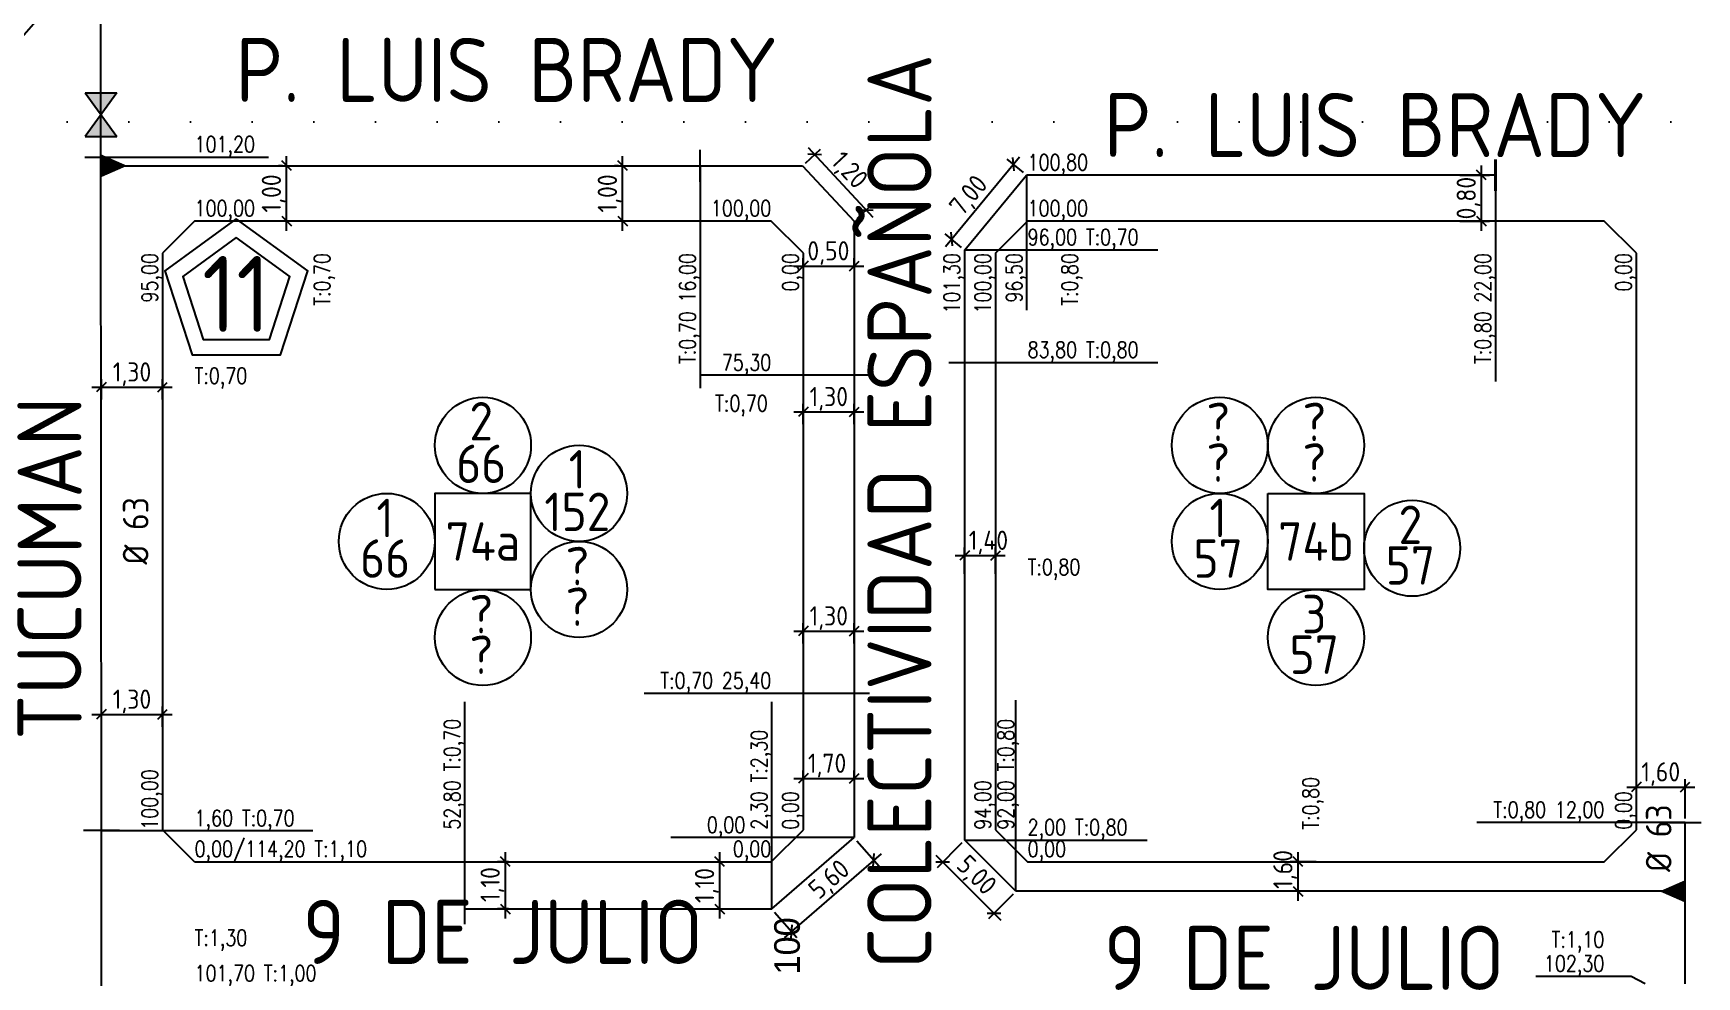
# Model space of a CAD drawing. Extents: x -48 to 13651, y -112 to 3468.
# Drawn here: x 3052.1 to 3311.7, y 1871.2 to 2018.5 of the extents above; entities that cross this region are included whole.
import ezdxf
from ezdxf.enums import TextEntityAlignment as Align

# ---------------------------------------------------------------- set-up
doc = ezdxf.new("R2010")
doc.units = 0
doc.header["$LTSCALE"] = 6
doc.header["$MEASUREMENT"] = 0
doc.linetypes.add('DOT2', pattern=[3.175, 0, -3.175])
doc.linetypes.add('HIDDEN', pattern=[0.375, 0.25, -0.125])
doc.layers.get('0').update_dxf_attribs({"linetype": 'CONTINUOUS'})
doc.layers.get('DEFPOINTS').update_dxf_attribs({"linetype": 'CONTINUOUS'})
for name, color, linetype in [('63', 171, 'CONTINUOUS'), ('A50', 40, 'CONTINUOUS'), ('AMPLIACIONES', 2, 'CONTINUOUS'), ('AMPLIACIONES-NUEVAS', 41, 'CONTINUOUS'), ('CAS', 7, 'CONTINUOUS'), ('CAÑERIA SIN CROQUIS', 210, 'HIDDEN'), ('Caño 110mm', 170, 'CONTINUOUS'), ('COTA', 2, 'CONTINUOUS'), ('Cotas', 7, 'CONTINUOUS'), ('MANZANAS', 7, 'CONTINUOUS'), ('NUMCASA', 12, 'CONTINUOUS'), ('NUMERO-CROQUIS', 13, 'CONTINUOUS'), ('NUMERO-MANZANA', 4, 'CONTINUOUS'), ('P63', 172, 'CONTINUOUS'), ('PROGRESIVA', 60, 'CONTINUOUS'), ('RADIO', 4, 'DOT2'), ('REDUCCIONES', 13, 'CONTINUOUS'), ('TXTDIAMETRO', 7, 'CONTINUOUS'), ('VALVULAS', 20, 'CONTINUOUS')]:
    doc.layers.add(name, color=color, linetype=linetype)
doc.layers.add('ATENCION', color=7, linetype='CONTINUOUS', plot=False)
doc.styles.add('ABADIMTCONDE', font='isocp.shx')
doc.styles.add('GEOSLAB703LTBT', font='isocp.shx', dxfattribs={"width": 0.9, "height": 8})
doc.styles.add('GOTHICE', font='GOTHICE.shx', dxfattribs={"height": 0.6})
doc.styles.add('ROMANS', font='romans.shx', dxfattribs={"width": 0.8, "height": 2.5})
doc.dimstyles.new('COTA02', dxfattribs={"dimtxt": 3, "dimasz": 1.5, "dimexe": 1.25, "dimexo": 0.625, "dimgap": 0.3, "dimtad": 1, "dimtoh": 1, "dimdsep": 46, "dimlunit": 6, "dimtxsty": 'ABADIMTCONDE', "dimblk1": 'OBLIQUE', "dimblk2": 'OBLIQUE', "dimsah": 1, "dimcen": 2.5, "dimdle": 1.5, "dimclrd": 60, "dimclre": 60, "dimclrt": 256, "dimadec": 0, "dimazin": 0, "dimtfac": 1, "dimtix": 1, "dimtofl": 0, "dimtmove": 0, "dimatfit": 0, "dimldrblk": 'OBLIQUE', "dimfxl": 1, "dimtolj": 1, "dimtzin": 0, "dimarcsym": 0})

# ---------------------------------------------------------------- blocks, each defined once
blk = doc.blocks.new('CUADRADO')
at = {"layer": 'NUMERO-MANZANA', "linetype": 'Continuous'}
blk.add_lwpolyline([(-7.5, -7.5), (7.5, -7.5), (7.5, 7.5), (-7.5, 7.5)], close=True, dxfattribs=at)
blk = doc.blocks.new('CUPLARED')
at = {"layer": 'REDUCCIONES'}
blk.add_lwpolyline([(4, 0, 0, 3.5, 0), (0, 0, 3.5, 3.5, 0)], format="xyseb", dxfattribs=at)
blk = doc.blocks.new('D63')
at = {"layer": 'TXTDIAMETRO', "color": 7, "ltscale": 0.1, "style": 'ABADIMTCONDE'}
blk.add_text('Ø 63', height=4, dxfattribs=at).set_placement((0, 0), align=Align.MIDDLE)
blk = doc.blocks.new('_OBLIQUE')
at = {"color": 0, "linetype": 'ByBlock'}
blk.add_line((-0.5, -0.5), (0.5, 0.5), dxfattribs=at)
blk = doc.blocks.new('*D1519')
at = {"layer": 'DEFPOINTS', "color": 0, "transparency": 16777216}
for p in [(3197.41, 1892.52), (3205.42, 1884.53), (3201.99, 1881.1)]:
    blk.add_point(p, dxfattribs=at)
at = {"layer": 'PROGRESIVA', "color": 60, "lineweight": -2, "transparency": 16777216}
for p, q in [((3192.93, 1890.16), (3203.05, 1880.04)), ((3196.97, 1892.08), (3193.1, 1888.21)), ((3204.98, 1884.09), (3201.11, 1880.21))]:
    blk.add_line(p, q, dxfattribs=at)
at = {"layer": 'PROGRESIVA', "color": 60, "lineweight": -2, "transparency": 16777216, "xscale": 1.5, "yscale": 1.5, "zscale": 1.5}
for p, rotation in [((3193.99, 1889.1), 135.0267267117745), ((3201.99, 1881.1), 315.0267267117745)]:
    blk.add_blockref('_OBLIQUE', p, dxfattribs=dict(at, rotation=rotation))
at = {"layer": 'PROGRESIVA', "transparency": 16777216, "insert": (3199.09, 1886.86), "char_height": 3, "attachment_point": 5, "rotation": 315.0267, "style": 'ABADIMTCONDE'}
blk.add_mtext('\\A1;5,00', dxfattribs=at)
blk = doc.blocks.new('*D1520')
at = {"layer": 'DEFPOINTS', "color": 0, "transparency": 16777216}
for p in [(3249.45, 1889.15), (3252.91, 1889.15), (3252.91, 1884.53)]:
    blk.add_point(p, dxfattribs=at)
at = {"layer": 'PROGRESIVA', "color": 60, "lineweight": -2, "transparency": 16777216}
for p, q in [((3249.45, 1883.03), (3249.45, 1890.65)), ((3252.29, 1889.15), (3248.2, 1889.15)), ((3252.29, 1884.53), (3248.2, 1884.53))]:
    blk.add_line(p, q, dxfattribs=at)
at = {"layer": 'PROGRESIVA', "color": 60, "lineweight": -2, "transparency": 16777216, "xscale": 1.5, "yscale": 1.5, "zscale": 1.5}
for p, rotation in [((3249.45, 1889.15), 90), ((3249.45, 1884.53), 270)]:
    blk.add_blockref('_OBLIQUE', p, dxfattribs=dict(at, rotation=rotation))
at = {"layer": 'PROGRESIVA', "transparency": 16777216, "insert": (3247.42, 1887.94), "char_height": 3, "attachment_point": 5, "rotation": 90, "style": 'ABADIMTCONDE'}
blk.add_mtext('\\A1;1,60', dxfattribs=at)
blk = doc.blocks.new('*D1521')
at = {"layer": 'DEFPOINTS', "color": 0, "transparency": 16777216}
for p in [(3309.85, 1900.81), (3302.23, 1897.46), (3309.85, 1895.27)]:
    blk.add_point(p, dxfattribs=at)
at = {"layer": 'PROGRESIVA', "color": 60, "lineweight": -2, "transparency": 16777216}
for p, q in [((3300.73, 1900.81), (3311.35, 1900.81)), ((3302.23, 1898.08), (3302.23, 1902.06)), ((3309.85, 1895.89), (3309.85, 1902.06))]:
    blk.add_line(p, q, dxfattribs=at)
at = {"layer": 'PROGRESIVA', "color": 60, "lineweight": -2, "transparency": 16777216, "xscale": 1.5, "yscale": 1.5, "zscale": 1.5, "rotation": 180}
blk.add_blockref('_OBLIQUE', (3302.23, 1900.81), dxfattribs=at)
at = {"layer": 'PROGRESIVA', "color": 60, "lineweight": -2, "transparency": 16777216, "xscale": 1.5, "yscale": 1.5, "zscale": 1.5}
blk.add_blockref('_OBLIQUE', (3309.85, 1900.81), dxfattribs=at)
at = {"layer": 'PROGRESIVA', "transparency": 16777216, "insert": (3306.04, 1902.83), "char_height": 3, "attachment_point": 5, "style": 'ABADIMTCONDE'}
blk.add_mtext('\\A1;1,60', dxfattribs=at)
blk = doc.blocks.new('*D1522')
at = {"layer": 'DEFPOINTS', "color": 0, "transparency": 16777216}
for p in [(3202.23, 1936.95), (3197.41, 1933.48), (3202.23, 1933.48)]:
    blk.add_point(p, dxfattribs=at)
at = {"layer": 'PROGRESIVA', "color": 60, "lineweight": -2, "transparency": 16777216}
for p, q in [((3195.91, 1936.95), (3203.73, 1936.95)), ((3197.41, 1934.11), (3197.41, 1938.2)), ((3202.23, 1934.11), (3202.23, 1938.2))]:
    blk.add_line(p, q, dxfattribs=at)
at = {"layer": 'PROGRESIVA', "color": 60, "lineweight": -2, "transparency": 16777216, "xscale": 1.5, "yscale": 1.5, "zscale": 1.5, "rotation": 180}
blk.add_blockref('_OBLIQUE', (3197.41, 1936.95), dxfattribs=at)
at = {"layer": 'PROGRESIVA', "color": 60, "lineweight": -2, "transparency": 16777216, "xscale": 1.5, "yscale": 1.5, "zscale": 1.5}
blk.add_blockref('_OBLIQUE', (3202.23, 1936.95), dxfattribs=at)
at = {"layer": 'PROGRESIVA', "transparency": 16777216, "insert": (3201.12, 1938.97), "char_height": 3, "attachment_point": 5, "style": 'ABADIMTCONDE'}
blk.add_mtext('\\A1;1,40', dxfattribs=at)
blk = doc.blocks.new('*D1560')
at = {"layer": 'DEFPOINTS', "color": 0, "transparency": 16777216}
for p in [(3144.02, 1997.78), (3144.02, 1997.78), (3144.02, 1989.15)]:
    blk.add_point(p, dxfattribs=at)
at = {"layer": 'PROGRESIVA', "color": 60, "lineweight": -2, "transparency": 16777216}
for p, q in [((3144.02, 1987.65), (3144.02, 1999.28)), ((3143.4, 1997.78), (3142.77, 1997.78)), ((3143.4, 1989.15), (3142.77, 1989.15))]:
    blk.add_line(p, q, dxfattribs=at)
at = {"layer": 'PROGRESIVA', "color": 60, "lineweight": -2, "transparency": 16777216, "xscale": 1.5, "yscale": 1.5, "zscale": 1.5}
for p, rotation in [((3144.02, 1997.78), 90), ((3144.02, 1989.15), 270)]:
    blk.add_blockref('_OBLIQUE', p, dxfattribs=dict(at, rotation=rotation))
at = {"layer": 'PROGRESIVA', "transparency": 16777216, "insert": (3142, 1993.46), "char_height": 3, "attachment_point": 5, "rotation": 90, "style": 'ABADIMTCONDE'}
blk.add_mtext('\\A1;1,00', dxfattribs=at)
blk = doc.blocks.new('*D1561')
at = {"layer": 'DEFPOINTS', "color": 0, "transparency": 16777216}
for p in [(3091.59, 1997.78), (3091.59, 1997.78), (3091.59, 1989.15)]:
    blk.add_point(p, dxfattribs=at)
at = {"layer": 'PROGRESIVA', "color": 60, "lineweight": -2, "transparency": 16777216}
for p, q in [((3091.59, 1987.65), (3091.59, 1999.28)), ((3090.97, 1997.78), (3090.34, 1997.78)), ((3090.97, 1989.15), (3090.34, 1989.15))]:
    blk.add_line(p, q, dxfattribs=at)
at = {"layer": 'PROGRESIVA', "color": 60, "lineweight": -2, "transparency": 16777216, "xscale": 1.5, "yscale": 1.5, "zscale": 1.5}
for p, rotation in [((3091.59, 1997.78), 90), ((3091.59, 1989.15), 270)]:
    blk.add_blockref('_OBLIQUE', p, dxfattribs=dict(at, rotation=rotation))
at = {"layer": 'PROGRESIVA', "transparency": 16777216, "insert": (3089.57, 1993.46), "char_height": 3, "attachment_point": 5, "rotation": 90, "style": 'ABADIMTCONDE'}
blk.add_mtext('\\A1;1,00', dxfattribs=at)
blk = doc.blocks.new('*D1562')
at = {"layer": 'DEFPOINTS', "color": 0, "transparency": 16777216}
for p in [(3072.23, 1912.14), (3062.7, 1909.59), (3072.23, 1909.59)]:
    blk.add_point(p, dxfattribs=at)
at = {"layer": 'PROGRESIVA', "color": 60, "lineweight": -2, "transparency": 16777216}
for p, q in [((3062.7, 1910.21), (3062.7, 1913.39)), ((3072.23, 1910.21), (3072.23, 1913.39)), ((3061.2, 1912.14), (3073.73, 1912.14))]:
    blk.add_line(p, q, dxfattribs=at)
at = {"layer": 'PROGRESIVA', "color": 60, "lineweight": -2, "transparency": 16777216, "xscale": 1.5, "yscale": 1.5, "zscale": 1.5, "rotation": 180}
blk.add_blockref('_OBLIQUE', (3062.7, 1912.14), dxfattribs=at)
at = {"layer": 'PROGRESIVA', "color": 60, "lineweight": -2, "transparency": 16777216, "xscale": 1.5, "yscale": 1.5, "zscale": 1.5}
blk.add_blockref('_OBLIQUE', (3072.23, 1912.14), dxfattribs=at)
at = {"layer": 'PROGRESIVA', "transparency": 16777216, "insert": (3067.47, 1914.17), "char_height": 3, "attachment_point": 5, "style": 'ABADIMTCONDE'}
blk.add_mtext('\\A1;1,30', dxfattribs=at)
blk = doc.blocks.new('*D1563')
at = {"layer": 'DEFPOINTS', "color": 0, "transparency": 16777216}
for p in [(3072.23, 1963.22), (3062.7, 1960.67), (3072.23, 1960.67)]:
    blk.add_point(p, dxfattribs=at)
at = {"layer": 'PROGRESIVA', "color": 60, "lineweight": -2, "transparency": 16777216}
for p, q in [((3061.2, 1963.22), (3073.73, 1963.22)), ((3062.7, 1961.3), (3062.7, 1964.47)), ((3072.23, 1961.3), (3072.23, 1964.47))]:
    blk.add_line(p, q, dxfattribs=at)
at = {"layer": 'PROGRESIVA', "color": 60, "lineweight": -2, "transparency": 16777216, "xscale": 1.5, "yscale": 1.5, "zscale": 1.5, "rotation": 180}
blk.add_blockref('_OBLIQUE', (3062.7, 1963.22), dxfattribs=at)
at = {"layer": 'PROGRESIVA', "color": 60, "lineweight": -2, "transparency": 16777216, "xscale": 1.5, "yscale": 1.5, "zscale": 1.5}
blk.add_blockref('_OBLIQUE', (3072.23, 1963.22), dxfattribs=at)
at = {"layer": 'PROGRESIVA', "transparency": 16777216, "insert": (3067.47, 1965.25), "char_height": 3, "attachment_point": 5, "style": 'ABADIMTCONDE'}
blk.add_mtext('\\A1;1,30', dxfattribs=at)
blk = doc.blocks.new('*D1595')
at = {"layer": 'COTA', "color": 60, "lineweight": -2, "transparency": 16777216}
for p, q in [((3040.5, 2006.74), (3054.26, 2022.42)), ((3050.99, 2023.3), (3054.21, 2020.47)), ((3039.21, 2009.87), (3042.42, 2007.05))]:
    blk.add_line(p, q, dxfattribs=at)
at = {"layer": 'DEFPOINTS', "color": 0, "transparency": 16777216}
for p in [(3050.52, 2023.71), (3053.27, 2021.3), (3038.74, 2010.28)]:
    blk.add_point(p, dxfattribs=at)
at = {"layer": 'COTA', "color": 60, "lineweight": -2, "transparency": 16777216, "xscale": 1.5, "yscale": 1.5, "zscale": 1.5}
for p, rotation in [((3053.27, 2021.3), 48.73008887176331), ((3041.49, 2007.87), 228.7300888717633)]:
    blk.add_blockref('_OBLIQUE', p, dxfattribs=dict(at, rotation=rotation))
at = {"layer": 'COTA', "transparency": 16777216, "insert": (3046.16, 2016.26), "char_height": 3, "attachment_point": 5, "rotation": 48.7301, "style": 'ABADIMTCONDE'}
blk.add_mtext('\\A1;4,20', dxfattribs=at)
blk = doc.blocks.new('*D1600')
at = {"layer": 'DEFPOINTS', "color": 0, "linetype": 'Continuous', "transparency": 16777216}
for p in [(3172.23, 1981.48), (3180.18, 1982.13), (3180.18, 1981.48)]:
    blk.add_point(p, dxfattribs=at)
at = {"layer": 'PROGRESIVA', "color": 60, "linetype": 'Continuous', "lineweight": -2, "transparency": 16777216}
for p, q in [((3172.23, 1982.1), (3172.23, 1983.38)), ((3180.18, 1982.1), (3180.18, 1983.38)), ((3170.73, 1982.13), (3181.68, 1982.13))]:
    blk.add_line(p, q, dxfattribs=at)
at = {"layer": 'PROGRESIVA', "color": 60, "linetype": 'Continuous', "lineweight": -2, "transparency": 16777216, "xscale": 1.5, "yscale": 1.5, "zscale": 1.5, "rotation": 180}
blk.add_blockref('_OBLIQUE', (3172.23, 1982.13), dxfattribs=at)
at = {"layer": 'PROGRESIVA', "color": 60, "linetype": 'Continuous', "lineweight": -2, "transparency": 16777216, "xscale": 1.5, "yscale": 1.5, "zscale": 1.5}
blk.add_blockref('_OBLIQUE', (3180.18, 1982.13), dxfattribs=at)
at = {"layer": 'PROGRESIVA', "linetype": 'Continuous', "transparency": 16777216, "insert": (3176.14, 1984.16), "char_height": 3, "attachment_point": 5, "style": 'ABADIMTCONDE'}
blk.add_mtext('\\A1;0,50', dxfattribs=at)
blk = doc.blocks.new('*D1601')
at = {"layer": 'DEFPOINTS', "color": 0, "transparency": 16777216}
for p in [(3180.18, 1959.37), (3172.23, 1956.82), (3180.18, 1956.82)]:
    blk.add_point(p, dxfattribs=at)
at = {"layer": 'PROGRESIVA', "color": 60, "lineweight": -2, "transparency": 16777216}
for p, q in [((3172.23, 1957.45), (3172.23, 1960.62)), ((3180.18, 1957.45), (3180.18, 1960.62)), ((3170.73, 1959.37), (3181.68, 1959.37))]:
    blk.add_line(p, q, dxfattribs=at)
at = {"layer": 'PROGRESIVA', "color": 60, "lineweight": -2, "transparency": 16777216, "xscale": 1.5, "yscale": 1.5, "zscale": 1.5, "rotation": 180}
blk.add_blockref('_OBLIQUE', (3172.23, 1959.37), dxfattribs=at)
at = {"layer": 'PROGRESIVA', "color": 60, "lineweight": -2, "transparency": 16777216, "xscale": 1.5, "yscale": 1.5, "zscale": 1.5}
blk.add_blockref('_OBLIQUE', (3180.18, 1959.37), dxfattribs=at)
at = {"layer": 'PROGRESIVA', "transparency": 16777216, "insert": (3176.21, 1961.4), "char_height": 3, "attachment_point": 5, "style": 'ABADIMTCONDE'}
blk.add_mtext('\\A1;1,30', dxfattribs=at)
blk = doc.blocks.new('*D1602')
at = {"layer": 'DEFPOINTS', "color": 0, "transparency": 16777216}
for p in [(3180.18, 1925.15), (3172.23, 1922.59), (3180.18, 1922.59)]:
    blk.add_point(p, dxfattribs=at)
at = {"layer": 'PROGRESIVA', "color": 60, "lineweight": -2, "transparency": 16777216}
for p, q in [((3172.23, 1923.22), (3172.23, 1926.4)), ((3180.18, 1923.22), (3180.18, 1926.4)), ((3170.73, 1925.15), (3181.68, 1925.15))]:
    blk.add_line(p, q, dxfattribs=at)
at = {"layer": 'PROGRESIVA', "color": 60, "lineweight": -2, "transparency": 16777216, "xscale": 1.5, "yscale": 1.5, "zscale": 1.5, "rotation": 180}
blk.add_blockref('_OBLIQUE', (3172.23, 1925.15), dxfattribs=at)
at = {"layer": 'PROGRESIVA', "color": 60, "lineweight": -2, "transparency": 16777216, "xscale": 1.5, "yscale": 1.5, "zscale": 1.5}
blk.add_blockref('_OBLIQUE', (3180.18, 1925.15), dxfattribs=at)
at = {"layer": 'PROGRESIVA', "transparency": 16777216, "insert": (3176.21, 1927.17), "char_height": 3, "attachment_point": 5, "style": 'ABADIMTCONDE'}
blk.add_mtext('\\A1;1,30', dxfattribs=at)
blk = doc.blocks.new('Tapa')
at = {"layer": 'Cotas', "lineweight": 40, "ltscale": 3}
blk.add_line((-2.43, 0), (2.43, 0), dxfattribs=at)
blk = doc.blocks.new('*D1799')
at = {"layer": 'DEFPOINTS', "color": 0, "transparency": 16777216}
for p in [(3274.07, 1996.32), (3278.05, 1996.32), (3274.07, 1989.15)]:
    blk.add_point(p, dxfattribs=at)
at = {"layer": 'PROGRESIVA', "color": 60, "lineweight": -2, "transparency": 16777216}
for p, q in [((3274.69, 1996.32), (3279.3, 1996.32)), ((3278.05, 1987.65), (3278.05, 1997.82)), ((3274.69, 1989.15), (3279.3, 1989.15))]:
    blk.add_line(p, q, dxfattribs=at)
at = {"layer": 'PROGRESIVA', "color": 60, "lineweight": -2, "transparency": 16777216, "xscale": 1.5, "yscale": 1.5, "zscale": 1.5}
for p, rotation in [((3278.05, 1996.32), 90), ((3278.05, 1989.15), 270)]:
    blk.add_blockref('_OBLIQUE', p, dxfattribs=dict(at, rotation=rotation))
at = {"layer": 'PROGRESIVA', "transparency": 16777216, "insert": (3276.03, 1992.73), "char_height": 3, "attachment_point": 5, "rotation": 90, "style": 'ABADIMTCONDE'}
blk.add_mtext('\\A1;0,80', dxfattribs=at)
blk = doc.blocks.new('*D1800')
at = {"layer": 'DEFPOINTS', "color": 0, "transparency": 16777216}
for p in [(3205.02, 1998.02), (3207.08, 1996.32), (3197.41, 1984.64)]:
    blk.add_point(p, dxfattribs=at)
at = {"layer": 'PROGRESIVA', "color": 60, "lineweight": -2, "transparency": 16777216}
for p, q in [((3194.4, 1985.19), (3205.97, 1999.18)), ((3206.6, 1996.71), (3204.05, 1998.82)), ((3196.93, 1985.04), (3194.39, 1987.14))]:
    blk.add_line(p, q, dxfattribs=at)
at = {"layer": 'PROGRESIVA', "color": 60, "lineweight": -2, "transparency": 16777216, "xscale": 1.5, "yscale": 1.5, "zscale": 1.5}
for p, rotation in [((3205.02, 1998.02), 50.38864769507921), ((3195.35, 1986.35), 230.3886476950792)]:
    blk.add_blockref('_OBLIQUE', p, dxfattribs=dict(at, rotation=rotation))
at = {"layer": 'PROGRESIVA', "transparency": 16777216, "insert": (3198.23, 1993), "char_height": 3, "attachment_point": 5, "rotation": 50.3886, "style": 'ABADIMTCONDE'}
blk.add_mtext('\\A1;7,00', dxfattribs=at)
blk = doc.blocks.new('*D1817')
at = {"layer": 'DEFPOINTS', "color": 0, "transparency": 16777216}
for p in [(3180.18, 1892.9), (3167.33, 1881.77), (3170.38, 1878.26)]:
    blk.add_point(p, dxfattribs=at)
at = {"layer": 'PROGRESIVA', "color": 60, "lineweight": -2, "transparency": 16777216}
for p, q in [((3180.59, 1892.43), (3184.05, 1888.44)), ((3184.36, 1890.37), (3169.24, 1877.28)), ((3167.74, 1881.3), (3171.2, 1877.31))]:
    blk.add_line(p, q, dxfattribs=at)
at = {"layer": 'PROGRESIVA', "color": 60, "lineweight": -2, "transparency": 16777216, "xscale": 1.5, "yscale": 1.5, "zscale": 1.5}
for p, rotation in [((3183.23, 1889.39), 40.89506390992811), ((3170.38, 1878.26), 220.8950639099282)]:
    blk.add_blockref('_OBLIQUE', p, dxfattribs=dict(at, rotation=rotation))
at = {"layer": 'PROGRESIVA', "transparency": 16777216, "insert": (3176.44, 1886.19), "char_height": 3, "attachment_point": 5, "rotation": 40.8951, "style": 'ABADIMTCONDE'}
blk.add_mtext('\\A1;5,60', dxfattribs=at)
blk = doc.blocks.new('*D1818')
at = {"layer": 'DEFPOINTS', "color": 0, "transparency": 16777216}
for p in [(3125.74, 1889.15), (3126.85, 1889.15), (3126.85, 1881.77)]:
    blk.add_point(p, dxfattribs=at)
at = {"layer": 'PROGRESIVA', "color": 60, "lineweight": -2, "transparency": 16777216}
for p, q in [((3125.74, 1880.27), (3125.74, 1890.65)), ((3126.23, 1889.15), (3124.49, 1889.15)), ((3126.23, 1881.77), (3124.49, 1881.77))]:
    blk.add_line(p, q, dxfattribs=at)
at = {"layer": 'PROGRESIVA', "color": 60, "lineweight": -2, "transparency": 16777216, "xscale": 1.5, "yscale": 1.5, "zscale": 1.5}
for p, rotation in [((3125.74, 1889.15), 90), ((3125.74, 1881.77), 270)]:
    blk.add_blockref('_OBLIQUE', p, dxfattribs=dict(at, rotation=rotation))
at = {"layer": 'PROGRESIVA', "transparency": 16777216, "insert": (3123.71, 1885.58), "char_height": 3, "attachment_point": 5, "rotation": 90, "style": 'ABADIMTCONDE'}
blk.add_mtext('\\A1;1,10', dxfattribs=at)
blk = doc.blocks.new('*D1819')
at = {"layer": 'DEFPOINTS', "color": 0, "transparency": 16777216}
for p in [(3158.91, 1889.15), (3159.19, 1889.15), (3158.91, 1881.77)]:
    blk.add_point(p, dxfattribs=at)
at = {"layer": 'PROGRESIVA', "color": 60, "lineweight": -2, "transparency": 16777216}
for p, q in [((3159.19, 1880.27), (3159.19, 1890.65)), ((3159.54, 1889.15), (3160.44, 1889.15)), ((3159.54, 1881.77), (3160.44, 1881.77))]:
    blk.add_line(p, q, dxfattribs=at)
at = {"layer": 'PROGRESIVA', "color": 60, "lineweight": -2, "transparency": 16777216, "xscale": 1.5, "yscale": 1.5, "zscale": 1.5}
for p, rotation in [((3159.19, 1889.15), 90), ((3159.19, 1881.77), 270)]:
    blk.add_blockref('_OBLIQUE', p, dxfattribs=dict(at, rotation=rotation))
at = {"layer": 'PROGRESIVA', "transparency": 16777216, "insert": (3157.17, 1885.44), "char_height": 3, "attachment_point": 5, "rotation": 90, "style": 'ABADIMTCONDE'}
blk.add_mtext('\\A1;1,10', dxfattribs=at)
blk = doc.blocks.new('*D1820')
at = {"layer": 'DEFPOINTS', "color": 0, "transparency": 16777216}
for p in [(3172.23, 1901.68), (3180.18, 1902.15), (3180.18, 1901.68)]:
    blk.add_point(p, dxfattribs=at)
at = {"layer": 'PROGRESIVA', "color": 60, "lineweight": -2, "transparency": 16777216}
for p, q in [((3172.23, 1902.31), (3172.23, 1903.4)), ((3180.18, 1902.31), (3180.18, 1903.4)), ((3170.73, 1902.15), (3181.68, 1902.15))]:
    blk.add_line(p, q, dxfattribs=at)
at = {"layer": 'PROGRESIVA', "color": 60, "lineweight": -2, "transparency": 16777216, "xscale": 1.5, "yscale": 1.5, "zscale": 1.5, "rotation": 180}
blk.add_blockref('_OBLIQUE', (3172.23, 1902.15), dxfattribs=at)
at = {"layer": 'PROGRESIVA', "color": 60, "lineweight": -2, "transparency": 16777216, "xscale": 1.5, "yscale": 1.5, "zscale": 1.5}
blk.add_blockref('_OBLIQUE', (3180.18, 1902.15), dxfattribs=at)
at = {"layer": 'PROGRESIVA', "transparency": 16777216, "insert": (3175.94, 1904.17), "char_height": 3, "attachment_point": 5, "style": 'ABADIMTCONDE'}
blk.add_mtext('\\A1;1,70', dxfattribs=at)
blk = doc.blocks.new('*D1821')
at = {"layer": 'DEFPOINTS', "color": 0, "transparency": 16777216}
for p in [(3172.12, 1997.78), (3180.18, 1989.12), (3182.07, 1990.88)]:
    blk.add_point(p, dxfattribs=at)
at = {"layer": 'PROGRESIVA', "color": 60, "lineweight": -2, "transparency": 16777216}
for p, q in [((3172.57, 1998.2), (3174.92, 2000.39)), ((3172.98, 2000.63), (3183.1, 1989.78)), ((3180.64, 1989.54), (3182.99, 1991.73))]:
    blk.add_line(p, q, dxfattribs=at)
at = {"layer": 'PROGRESIVA', "color": 60, "lineweight": -2, "transparency": 16777216, "xscale": 1.5, "yscale": 1.5, "zscale": 1.5}
for p, rotation in [((3174.01, 1999.54), 132.9770039994895), ((3182.07, 1990.88), 312.9770039994895)]:
    blk.add_blockref('_OBLIQUE', p, dxfattribs=dict(at, rotation=rotation))
at = {"layer": 'PROGRESIVA', "transparency": 16777216, "insert": (3179.23, 1996.9), "char_height": 3, "attachment_point": 5, "rotation": 312.977, "style": 'ABADIMTCONDE'}
blk.add_mtext('\\A1;1,20', dxfattribs=at)
blk = doc.blocks.new('VALV')
at = {"layer": 'VALVULAS'}
h = blk.add_hatch(color=256, dxfattribs=at)
h.paths.add_polyline_path([(-2.48, 3.4), (0, 0), (2.48, 3.4)])
h.paths.add_polyline_path([(0, 0), (-2.48, -3.4), (2.48, -3.4)])
for p, q in [((-2.48, 3.4), (2.48, 3.4)), ((-2.48, 3.4), (2.48, -3.4)), ((2.48, 3.4), (-2.48, -3.4)), ((-2.48, -3.4), (2.48, -3.4))]:
    blk.add_line(p, q, dxfattribs=at)

msp = doc.modelspace()

# ---------------------------------------------------------------- linework, layer by layer
at = {"layer": '63', "ltscale": 0.1}
msp.add_line((3062.709, 1776.101), (3062.709, 1894.011), dxfattribs=at)
at = {"layer": 'A50'}
for p, q in [((3062.728, 1997.776), (3156.153, 1997.776)), ((3156.153, 1997.776), (3172.116, 1997.776)), ((3172.116, 1997.776), (3180.183, 1989.117)), ((3197.414, 1984.639), (3207.079, 1996.316)), ((3280.234, 1996.316), (3207.079, 1996.316)), ((3180.183, 1989.117), (3180.183, 1965.078)), ((3197.414, 1967.065), (3197.414, 1984.639)), ((3197.414, 1892.525), (3197.414, 1967.065)), ((3180.183, 1965.078), (3180.183, 1915.431)), ((3180.183, 1915.431), (3180.183, 1892.903)), ((3167.334, 1881.775), (3180.183, 1892.903)), ((3205.419, 1884.528), (3197.414, 1892.525)), ((3309.852, 1884.528), (3205.419, 1884.528)), ((3119.434, 1881.775), (3167.334, 1881.775))]:
    msp.add_line(p, q, dxfattribs=at)
at = {"layer": 'AMPLIACIONES-NUEVAS'}
msp.add_line((3191.309, 1894.011), (3191.309, 1894.011), dxfattribs=at)
at = {"layer": 'CAS', "ltscale": 0.1}
for p, q in [((3060.129, 1999.133), (3065.129, 1999.133)), ((3156.153, 1995.276), (3156.153, 2000.276)), ((3194.914, 1967.065), (3199.914, 1967.065)), ((3182.554, 1965.078), (3177.813, 1965.078)), ((3182.554, 1915.431), (3177.813, 1915.431)), ((3307.352, 1895.267), (3312.352, 1895.267)), ((3065.512, 1894.011), (3059.907, 1894.011)), ((3119.434, 1879.396), (3119.434, 1884.153))]:
    msp.add_line(p, q, dxfattribs=at)
at = {"layer": 'Caño 110mm'}
for p, q in [((3062.709, 1894.011), (3062.629, 1999.133)), ((3309.852, 1889.267), (3309.852, 1895.267)), ((3309.852, 1870.098), (3309.852, 1889.267))]:
    msp.add_line(p, q, dxfattribs=at)
at = {"layer": 'MANZANAS'}
for p, q in [((3077.234, 1989.145), (3072.234, 1984.145)), ((3167.234, 1989.145), (3077.234, 1989.145)), ((3172.234, 1984.145), (3167.234, 1989.145)), ((3202.234, 1984.145), (3207.234, 1989.145)), ((3297.234, 1989.145), (3207.234, 1989.145)), ((3302.234, 1984.145), (3297.234, 1989.145)), ((3072.234, 1984.145), (3072.234, 1894.145)), ((3172.234, 1894.145), (3172.234, 1984.145)), ((3202.234, 1984.145), (3202.234, 1894.145)), ((3302.234, 1894.145), (3302.234, 1984.145)), ((3077.234, 1889.145), (3072.234, 1894.145)), ((3167.234, 1889.145), (3172.234, 1894.145)), ((3202.234, 1894.145), (3207.234, 1889.145)), ((3297.234, 1889.145), (3302.234, 1894.145)), ((3077.234, 1889.145), (3167.234, 1889.145)), ((3207.234, 1889.145), (3297.234, 1889.145))]:
    msp.add_line(p, q, dxfattribs=at)
at = {"layer": 'NUMERO-CROQUIS'}
for centre in [(3122.234, 1954.145), (3237.234, 1954.145), (3252.234, 1954.145), (3137.234, 1946.645), (3107.234, 1939.145), (3237.234, 1939.145), (3267.234, 1938.082), (3137.234, 1931.645), (3122.234, 1924.145), (3252.234, 1924.145)]:
    msp.add_circle(centre, 7.5, dxfattribs=at)
at = {"layer": 'NUMERO-MANZANA'}
msp.add_lwpolyline([(3244.734, 1946.645), (3259.734, 1946.645), (3259.734, 1931.645), (3244.734, 1931.645)], close=True, dxfattribs=at)
at = {"layer": 'P63'}
for p, q in [((3062.629, 2005.759), (3062.629, 2823.145)), ((3062.629, 1999.133), (3062.629, 2005.759))]:
    msp.add_line(p, q, dxfattribs=at)
at = {"layer": 'PROGRESIVA'}
for p, q in [((3062.629, 1999.133), (3088.792, 1999.133)), ((3156.153, 1997.776), (3156.153, 1963.041)), ((3207.079, 1996.316), (3207.079, 1975.225)), ((3280.234, 1996.316), (3280.234, 1964.111)), ((3197.414, 1984.639), (3227.579, 1984.639)), ((3197.414, 1967.065), (3227.579, 1967.065)), ((3180.183, 1965.078), (3156.153, 1965.078)), ((3119.434, 1881.775), (3119.434, 1914.124)), ((3180.183, 1915.431), (3147.371, 1915.431)), ((3167.334, 1881.775), (3167.334, 1914.124)), ((3205.419, 1884.528), (3205.419, 1914.376)), ((3309.852, 1895.267), (3277.358, 1895.267)), ((3062.709, 1894.011), (3095.665, 1894.011)), ((3180.183, 1892.903), (3151.544, 1892.903)), ((3197.414, 1892.525), (3225.905, 1892.525)), ((3301.42, 1871.253), (3286.548, 1871.253)), ((3303.631, 1870.098), (3301.42, 1871.253))]:
    msp.add_line(p, q, dxfattribs=at)
at = {"layer": 'RADIO', "ltscale": 0.5}
msp.add_line((2277.724, 2004.644), (3445.498, 2004.644), dxfattribs=at)
at = {"layer": 'VALVULAS'}
for points in [[(3083.741, 1989.496), (3072.588, 1981.393), (3076.848, 1968.282), (3090.634, 1968.282), (3094.894, 1981.393)], [(3083.741, 1986.564), (3075.376, 1980.487), (3078.571, 1970.653), (3088.911, 1970.653), (3092.106, 1980.487)]]:
    msp.add_lwpolyline(points, close=True, dxfattribs=at)

# ---------------------------------------------------------------- block references
at = {"layer": 'AMPLIACIONES', "ltscale": 0.1, "rotation": 90}
for p in [(3068.033, 1940.794), (3305.713, 1892.824)]:
    msp.add_blockref('D63', p, dxfattribs=at)
at = {"layer": 'CAÑERIA SIN CROQUIS', "ltscale": 0.1}
msp.add_blockref('CUPLARED', (3062.728, 1997.776), dxfattribs=at)
at = {"layer": 'CAÑERIA SIN CROQUIS', "ltscale": 0.1, "rotation": 180}
msp.add_blockref('CUPLARED', (3309.852, 1884.528), dxfattribs=at)
at = {"layer": 'NUMERO-MANZANA', "ltscale": 0.1}
msp.add_blockref('CUADRADO', (3122.234, 1939.145), dxfattribs=at)
at = {"layer": 'PROGRESIVA', "rotation": 270}
msp.add_blockref('Tapa', (3280.234, 1996.316), dxfattribs=at)
at = {"layer": 'RADIO'}
msp.add_blockref('VALV', (3062.629, 2005.759), dxfattribs=at)

# ---------------------------------------------------------------- texts
at = {"layer": 'ATENCION', "style": 'GEOSLAB703LTBT'}
for s, p in [('P. LUIS BRADY', (3083.632, 2012.748)), ('P. LUIS BRADY', (3219.141, 2004.145)), ('9 DE JULIO', (3094.101, 1878.196)), ('9 DE JULIO', (3219.141, 1874.145))]:
    msp.add_text(s, height=10, dxfattribs=at).set_placement(p, align=Align.MIDDLE_LEFT)
for s, p in [('COLECTIVIDAD ESPAÑOLA', (3187.234, 1872.415)), ('TUCUMAN', (3054.606, 1908.15))]:
    msp.add_text(s, height=10, rotation=90, dxfattribs=at).set_placement(p, align=Align.MIDDLE_LEFT)
at = {"layer": 'NUMCASA', "color": 12, "linetype": 'Continuous', "style": 'GOTHICE'}
msp.add_text('100', height=4, rotation=90, dxfattribs=at).set_placement((3172.888, 1876.006), align=Align.BOTTOM_CENTER)
at = {"layer": 'NUMERO-CROQUIS', "style": 'GEOSLAB703LTBT'}
for s, p in [('2', (3121.967, 1957.903)), ('?', (3236.967, 1957.805)), ('?', (3251.967, 1957.805)), ('66', (3121.967, 1951.26)), ('1', (3136.967, 1950.403)), ('?', (3236.967, 1951.464)), ('?', (3251.967, 1951.464)), ('1', (3106.967, 1942.805)), ('152', (3136.967, 1943.76)), ('1', (3236.967, 1942.805)), ('2', (3266.967, 1941.741)), ('66', (3106.967, 1936.464)), ('57', (3236.967, 1936.464)), ('?', (3136.967, 1935.305)), ('57', (3266.967, 1935.4)), ('?', (3136.967, 1928.964)), ('?', (3121.967, 1927.805)), ('3', (3251.967, 1927.805)), ('?', (3121.967, 1921.464)), ('57', (3251.967, 1921.464))]:
    msp.add_text(s, height=6, dxfattribs=at).set_placement(p, align=Align.MIDDLE)
at = {"layer": 'NUMERO-MANZANA', "style": 'GEOSLAB703LTBT'}
for s, p in [('74a', (3122.234, 1939.145)), ('74b', (3252.234, 1939.145))]:
    msp.add_text(s, height=6, dxfattribs=at).set_placement(p, align=Align.MIDDLE)
at = {"layer": 'PROGRESIVA', "style": 'ROMANS', "width": 0.8}
for s, p in [('101,20', (3077.234, 1999.133)), ('100,80', (3207.234, 1996.316)), ('100,00', (3077.234, 1989.145)), ('100,00', (3207.234, 1989.145)), ('96,00 T:0,70', (3207.234, 1984.639)), ('83,80 T:0,80', (3207.234, 1967.065)), ('T:0,70', (3077.234, 1963.007)), ('T:0,70', (3158.465, 1958.698)), ('T:0,80', (3207.234, 1933.148)), ('1,60 T:0,70', (3077.234, 1893.958)), ('2,00 T:0,80', (3207.234, 1892.525)), ('0,00/114,20 T:1,10', (3077.234, 1889.145)), ('0,00', (3207.234, 1889.145)), ('T:1,30', (3077.234, 1875.268)), ('101,70 T:1,00', (3077.234, 1869.739))]:
    msp.add_text(s, height=2.5, dxfattribs=at).set_placement(p, align=Align.BOTTOM_LEFT)
for s, p in [('100,00', (3167.234, 1989.145)), ('75,30', (3167.234, 1965.078)), ('T:0,70 25,40', (3167.234, 1915.431)), ('T:0,80 12,00', (3297.234, 1895.267)), ('0,00', (3163.18, 1892.903)), ('0,00', (3167.234, 1889.145)), ('T:1,10', (3297.234, 1874.987)), ('102,30', (3297.234, 1871.253))]:
    msp.add_text(s, height=2.5, dxfattribs=at).set_placement(p, align=Align.BOTTOM_RIGHT)
for s, p in [('95,00', (3072.234, 1984.145)), ('T:0,70', (3099.126, 1984.145)), ('T:0,70 16,00', (3156.153, 1984.145)), ('0,00', (3172.234, 1984.145)), ('101,30', (3197.414, 1984.145)), ('100,00', (3202.234, 1984.145)), ('96,50', (3207.138, 1984.145)), ('T:0,80', (3215.802, 1984.145)), ('T:0,80 22,00', (3280.293, 1984.145)), ('0,00', (3302.234, 1984.145))]:
    msp.add_text(s, height=2.5, rotation=90, dxfattribs=at).set_placement(p, align=Align.BOTTOM_RIGHT)
for s, p in [('52,80 T:0,70', (3119.434, 1894.145)), ('92,00 T:0,80', (3205.832, 1894.145)), ('2,30 T:2,30', (3167.334, 1894.145)), ('100,00', (3072.234, 1894.145)), ('94,00', (3202.234, 1894.145)), ('T:0,80', (3253.414, 1894.145)), ('0,00', (3172.234, 1894.145)), ('0,00', (3302.234, 1894.145))]:
    msp.add_text(s, height=2.5, rotation=90, dxfattribs=at).set_placement(p, align=Align.BOTTOM_LEFT)
at = {"layer": 'VALVULAS', "style": 'GEOSLAB703LTBT'}
msp.add_text('11', height=11.8591, dxfattribs=at).set_placement((3083.741, 1977.769), align=Align.MIDDLE)

# ---------------------------------------------------------------- dimensions: what is measured, and where the dimension line sits
at = {"layer": 'COTA', "color": 12}
dim = msp.add_linear_dim(base=(3053.269, 2021.297), p1=(3038.735, 2010.283), p2=(3050.519, 2023.711), angle=48.73009, text='4,20', dimstyle='COTA02', dxfattribs=at)
dim.commit()
dim.dimension.update_dxf_attribs({"geometry": '*D1595', "text_midpoint": (3047.678, 2014.926), "dimtype": 161})
at = {"layer": 'PROGRESIVA'}
for base, p1, p2, picture, middle in [((3091.594, 1997.776), (3091.594, 1989.145), (3091.594, 1997.776), '*D1561', (3089.569, 1993.46)), ((3144.023, 1997.776), (3144.023, 1989.145), (3144.023, 1997.776), '*D1560', (3141.998, 1993.46))]:
    dim = msp.add_linear_dim(base=base, p1=p1, p2=p2, angle=90, text='1,00', dimstyle='COTA02', dxfattribs=at)
    dim.commit()
    dim.dimension.update_dxf_attribs({"geometry": picture, "text_midpoint": middle})
for base, p1, p2, angle, text, picture, middle, dimtype in [((3182.073, 1990.879), (3172.116, 1997.776), (3180.183, 1989.117), 312.977, '1,20', '*D1821', (3177.753, 1995.515), 161), ((3205.016, 1998.023), (3197.414, 1984.639), (3207.079, 1996.316), 50.38865, '7,00', '*D1800', (3199.787, 1991.704), 161), ((3278.052, 1996.316), (3274.066, 1989.145), (3274.066, 1996.316), 90, '0,80', '*D1799', (3278.052, 1992.731), 160), ((3170.379, 1878.26), (3180.183, 1892.903), (3167.334, 1881.775), 220.89506, '5,60', '*D1817', (3177.767, 1884.659), 161), ((3201.993, 1881.098), (3197.414, 1892.525), (3205.419, 1884.528), 315.02673, '5,00', '*D1519', (3197.659, 1885.428), 161), ((3125.739, 1889.145), (3126.854, 1881.775), (3126.854, 1889.145), 90, '1,10', '*D1818', (3125.739, 1885.576), 160), ((3159.191, 1889.145), (3158.912, 1881.775), (3158.912, 1889.145), 90, '1,10', '*D1819', (3159.191, 1885.436), 160), ((3249.45, 1889.145), (3252.912, 1884.528), (3252.912, 1889.145), 90, '1,60', '*D1520', (3249.45, 1887.938), 160)]:
    dim = msp.add_linear_dim(base=base, p1=p1, p2=p2, angle=angle, text=text, dimstyle='COTA02', dxfattribs=at)
    dim.commit()
    dim.dimension.update_dxf_attribs({"geometry": picture, "text_midpoint": middle, "dimtype": dimtype})
at = {"layer": 'PROGRESIVA', "linetype": 'Continuous'}
dim = msp.add_linear_dim(base=(3180.183, 1982.131), p1=(3172.234, 1981.477), p2=(3180.183, 1981.477), text='0,50', dimstyle='COTA02', dxfattribs=at)
dim.commit()
dim.dimension.update_dxf_attribs({"geometry": '*D1600', "text_midpoint": (3176.14, 1982.131), "dimtype": 160})
at = {"layer": 'PROGRESIVA'}
for base, p1, p2, text, picture, middle in [((3072.234, 1963.223), (3062.697, 1960.672), (3072.234, 1960.672), '1,30', '*D1563', (3067.465, 1965.248)), ((3180.183, 1959.374), (3172.234, 1956.823), (3180.183, 1956.823), '1,30', '*D1601', (3176.208, 1961.399)), ((3180.183, 1925.145), (3172.234, 1922.594), (3180.183, 1922.594), '1,30', '*D1602', (3176.208, 1927.17)), ((3072.234, 1912.141), (3062.697, 1909.59), (3072.234, 1909.59), '1,30', '*D1562', (3067.465, 1914.166)), ((3309.852, 1900.806), (3302.234, 1897.459), (3309.852, 1895.267), '1,60', '*D1521', (3306.043, 1902.831))]:
    dim = msp.add_linear_dim(base=base, p1=p1, p2=p2, text=text, dimstyle='COTA02', dxfattribs=at)
    dim.commit()
    dim.dimension.update_dxf_attribs({"geometry": picture, "text_midpoint": middle})
for base, p1, p2, text, picture, middle in [((3202.234, 1936.946), (3197.414, 1933.483), (3202.234, 1933.483), '1,40', '*D1522', (3201.125, 1936.946)), ((3180.183, 1902.145), (3172.234, 1901.683), (3180.183, 1901.683), '1,70', '*D1820', (3175.944, 1902.145))]:
    dim = msp.add_linear_dim(base=base, p1=p1, p2=p2, text=text, dimstyle='COTA02', dxfattribs=at)
    dim.commit()
    dim.dimension.update_dxf_attribs({"geometry": picture, "text_midpoint": middle, "dimtype": 160})

doc.saveas('drawing.dxf')
